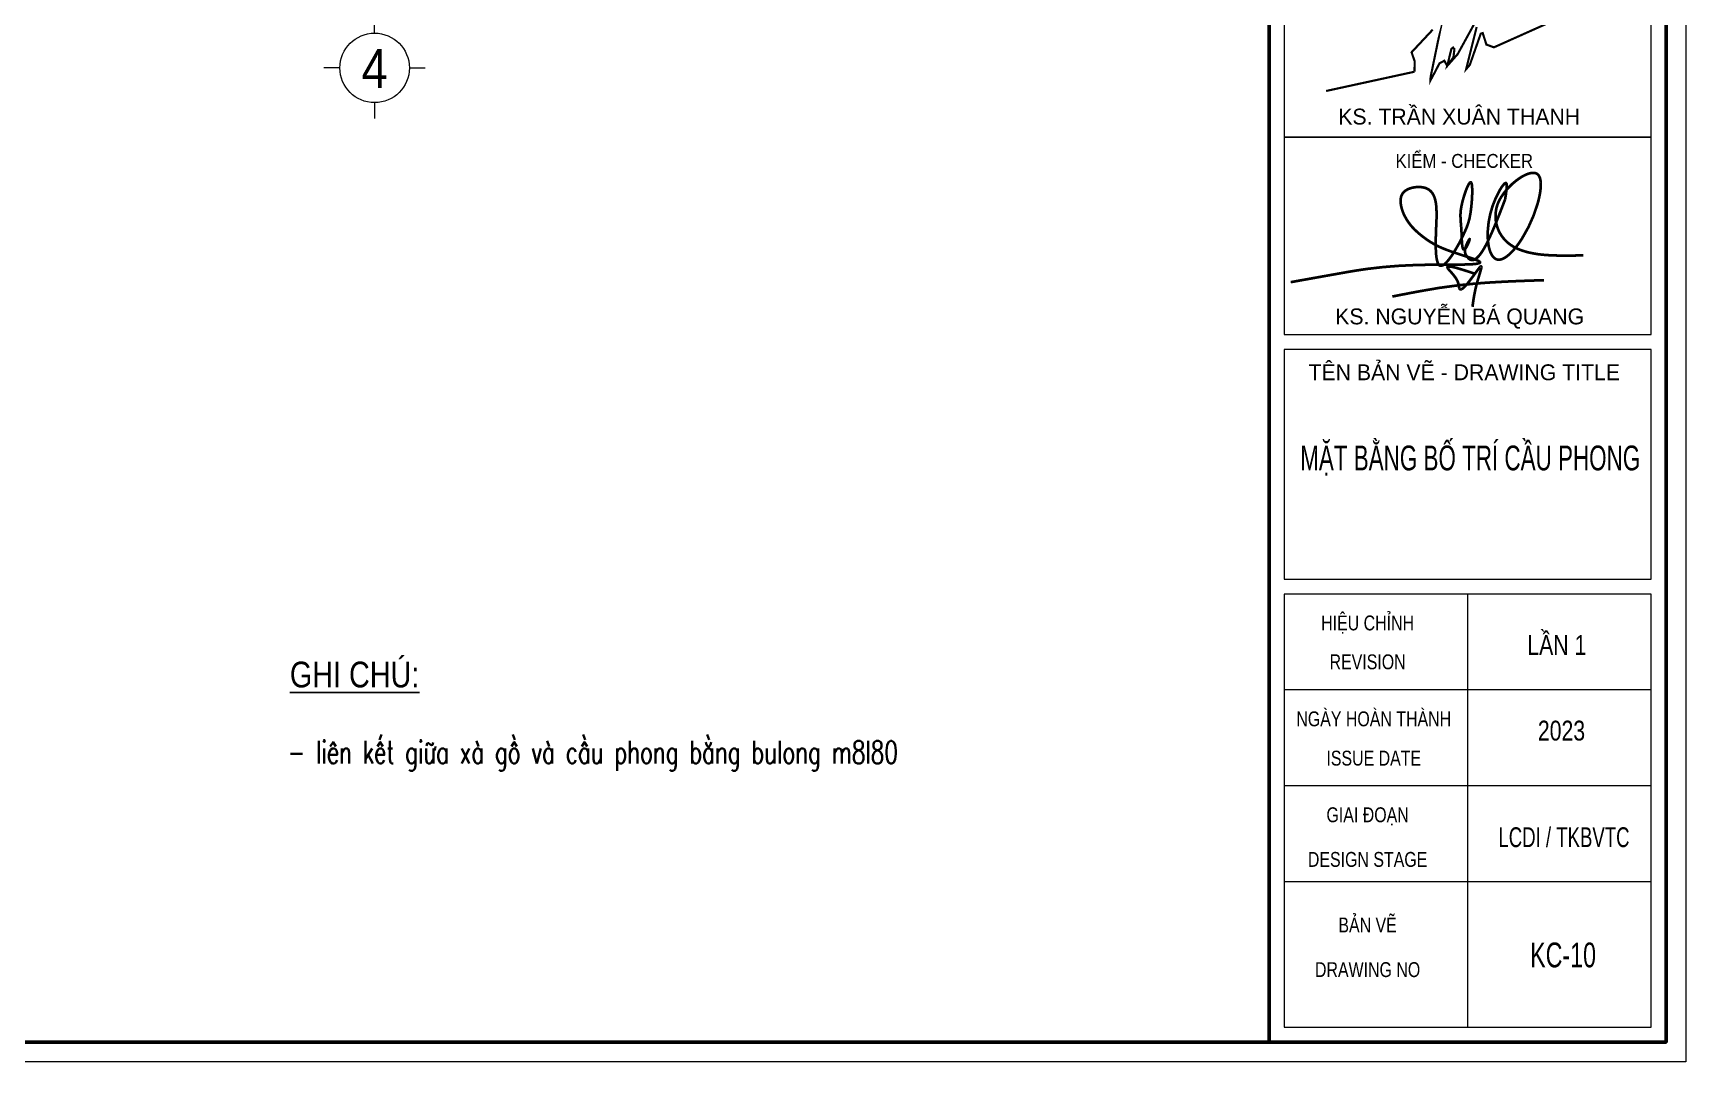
# Model space of a CAD drawing. Header units: millimetres. Extents: x -295047 to 304185, y -728047 to -308748.
# Drawn here: x 57325 to 68985, y -342464 to -335202 of the extents above; entities that cross this region are included whole.
import ezdxf
from ezdxf.enums import TextEntityAlignment as Align

# ---------------------------------------------------------------- set-up
doc = ezdxf.new("R2010")
doc.units = ezdxf.units.MM
doc.header["$MEASUREMENT"] = 0
doc.layers.get('Defpoints').update_dxf_attribs({"color": 1})
for name, color, linetype, lineweight in [('Khungten_LCDI', 7, 'Continuous', 5), ('LC ISO', 153, 'Continuous', 13), ('LC Net dam 1', 30, 'Continuous', 30), ('LC Net manh', 219, 'Continuous', 5), ('LC Net thay', 7, 'Continuous', 25), ('LC Text1', 3, 'Continuous', 20), ('LC Text2', 7, 'Continuous', 25)]:
    doc.layers.add(name, color=color, linetype=linetype, lineweight=lineweight)
doc.styles.add('Khungten', font='VHAVAN.TTF', dxfattribs={"width": 0.9, "height": 5000})
doc.styles.add('LC 1', font='VHAVANB.TTF')
doc.styles.add('LC 3', font='vnsimli.shx', dxfattribs={"width": 0.75})
doc.styles.add('T2', font='VHARIAL.TTF', dxfattribs={"width": 0.8})
doc.styles.add('Title', font='VHBLACK.TTF', dxfattribs={"width": 0.8})
doc.styles.add('VNAVANTH', font='VHAVANB.TTF', dxfattribs={"width": 0.6})

# ---------------------------------------------------------------- blocks, each defined once
blk = doc.blocks.new('TTRUC')
at = {"layer": 'LC ISO'}
for p, q in [((0, 6.95), (0, 10.13)), ((-6.95, 0), (-10.13, 0)), ((6.95, 0), (10.13, 0)), ((0, -6.95), (0, -10.13))]:
    blk.add_line(p, q, dxfattribs=at)
at = {"layer": 'LC Net manh'}
blk.add_circle((0, 0), 6.95, dxfattribs=at)
blk = doc.blocks.new('NGUYEN BA QUANG')
at = {"layer": 'LC ISO', "const_width": 54}
for points in [[(906, 1114, 0.006821), (929, 1272, 0.011774), (937, 1340, 0.026266), (938, 1394, 0.052103), (935, 1423, 0.076783), (930, 1436, 0.163971), (923, 1442, 0.170042), (914, 1442, 0.080479), (902, 1436, 0.05585), (881, 1417, 0.031056), (847, 1375, 0.025203), (791, 1286, 0.116129), (556, 476, 0.061974), (575, 166, 0.045365), (610, 47, 0.070676), (660, -41, 0.091415), (710, -86, 0.146905), (783, -104, 0.068448), (833, -95, 0.049636), (885, -72, 0.053986), (978, -6, 0.029209), (1056, 69, 0.021304), (1134, 162, 0.025491), (1250, 329, 0.068873), (1561, 1027, 0.01773), (1596, 1171, 0.037697), (1624, 1368, 0.029037), (1623, 1453, 0.04288), (1613, 1525, 0.066726), (1590, 1583, 0.100495), (1556, 1623, 0.111871), (1508, 1644, 0.054631), (1469, 1647, 0.041179), (1426, 1643, 0.04561), (1355, 1623, 0.04967), (1225, 1558, 0.109429), (829, 1164, 0.05047), (753, 1012, 0.368126), (1079, 156, 0.040655), (1223, 90, 0.031441), (1383, 42, 0.023503), (1557, 9, 0.017084), (1742, -10, 0.011936), (1936, -19, 0.009133), (2206, -21, 0.002915), (2480, -16)], [(-3416, -557, -0.001023), (-2231, -345, -0.008385), (-1869, -289, -0.026114), (-905, -212, -0.007166), (-491, -205, 0.001773), (-49, -203, 0.009736), (200, -197, 0.025773), (331, -186, 0.054465), (383, -173, 0.09183), (397, -166, 0.386262), (399, -152, 0.129793), (379, -135, 0.036801), (321, -108, 0.016128), (184, -59, -0.006736), (-183, 62, -0.023924), (-416, 154, -0.046785), (-684, 310, -0.041509), (-918, 503, -0.092678), (-1136, 813, -0.077778), (-1199, 1035, -0.070106), (-1196, 1141, -0.201572), (-1106, 1286, -0.091887), (-982, 1343, -0.118851), (-732, 1351, -0.227561), (-543, 1208, -0.055716), (-508, 1121, -0.035741), (-487, 1019, -0.022757), (-478, 904, -0.018678), (-477, 714, 0.005361), (-493, 294, 0.022501), (-487, 25, 0.024956), (-474, -85, 0.051878), (-451, -169, 0.084004), (-427, -209, 0.302699), (-372, -224, 0.091028), (-331, -204, 0.045769), (-285, -164, 0.031407), (-218, -87, 0.026473), (-114, 66, 0.038878), (124, 530, 0.063388), (207, 831, 0.030377), (243, 1236, 0.019395), (241, 1350, 0.050857), (231, 1429, 0.089259), (221, 1451, 0.446193), (202, 1454, 0.08967), (185, 1438, 0.048315), (156, 1388, 0.024568), (114, 1288, 0.037087), (24, 971, 0.06811), (7, 722, 0.007404), (19, 571, -0.009821), (27, 442, 0.013775), (38, 214, 0.023991), (46, 154, 0.068642), (58, 113, 0.168495), (71, 99, 0.190472), (82, 99, 0.135753), (102, 116, 0.042547), (133, 165, 0.037247), (185, 280, 0.083462), (192, 310, 0.752396), (189, 311, 0.077103), (170, 286, 0.067778), (106, 135, 0.079642), (97, 52, 0.07615), (107, 12, 0.090818), (168, -77, 0.162992), (233, -111, 0.134535), (287, -101, 0.046135), (315, -85, 0.0589), (372, -33, 0.033446), (431, 44, 0.020493), (492, 142, 0.018931), (584, 325, 0.012315), (712, 617, 0.006262), (906, 1114)], [(274, -380, 0.002584), (99, -322, 0.004829), (-9, -289, 0.009549), (-104, -262, 0.02019), (-180, -245, 0.020391), (-210, -242, 0.037792), (-233, -241, 0.083891), (-249, -244, 0.129866), (-256, -250, 0.170647), (-258, -257, 0.074142), (-257, -264, 0.04333), (-253, -271, 0.038982), (-240, -290, 0.018381), (-209, -327, -0.006145), (-155, -388, -0.017161), (-112, -442, -0.029179), (-72, -502, -0.056277), (-39, -577, -0.025416), (-31, -610, -0.003247), (-24, -652, 0.033316), (-18, -677, 0.055631), (-12, -689, 0.087521), (-5, -698, 0.15828), (8, -703, 0.07777), (18, -702, 0.051495), (30, -698, 0.04838), (50, -685, 0.02792), (72, -667, 0.021215), (104, -635, 0.012757), (138, -596, 0.011354), (192, -528, 0.005945), (265, -430, -0.007904), (360, -301, -0.011483), (384, -270, -0.027823), (404, -249, -0.066961), (415, -240, -0.123545), (420, -238, -0.248584), (424, -240, -0.12084), (426, -246, -0.064597), (426, -260, -0.027008), (421, -289, -0.011306), (411, -326, -0.007085), (384, -419, 0.007773), (340, -569, 0.03162), (266, -923, 0.004795), (248, -1055)], [(-1368, -847, -0.004051), (-800, -737, -0.026384), (342, -582, -0.006339), (726, -556, -0.004215), (1111, -537, -0.002629), (1689, -517)]]:
    blk.add_lwpolyline(points, format="xyb", dxfattribs=at)
blk = doc.blocks.new('lcdi fix')
at = {"layer": 'Defpoints', "lineweight": 0}
blk.add_lwpolyline([(-1200, -14850), (-1200, 14850), (40800, 14850), (40800, -14850)], close=True, dxfattribs=at)
at = {"layer": 'Khungten_LCDI', "color": 5, "lineweight": 60}
blk.add_line((36600, 14650), (36600, -14650), dxfattribs=at)
at = {"layer": 'Khungten_LCDI', "color": 5, "lineweight": 25}
blk.add_line((40600, -14650), (40600, 14650), dxfattribs=at)
at = {"layer": 'Khungten_LCDI', "color": 9, "lineweight": 15}
for p, q in [((38600, -10133), (38600, -14500)), ((40450, -11100), (36750, -11100)), ((40450, -12067), (36750, -12067)), ((40450, -13033), (36750, -13033))]:
    blk.add_line(p, q, dxfattribs=at)
at = {"layer": 'Khungten_LCDI', "color": 5, "lineweight": 60}
blk.add_lwpolyline([(0, -14650), (0, 14650), (40600, 14650), (40600, -14650)], close=True, dxfattribs=at)
at = {"layer": 'Khungten_LCDI', "color": 9, "lineweight": 15}
for points in [[(36750, -5526), (40450, -5526), (40450, -3535), (36750, -3535)], [(36750, -7517), (40450, -7517), (40450, -5526), (36750, -5526)], [(36750, -9983), (40450, -9983), (40450, -7667), (36750, -7667)], [(36750, -14500), (40450, -14500), (40450, -10133), (36750, -10133)]]:
    blk.add_lwpolyline(points, close=True, dxfattribs=at)
at = {"layer": 'LC ISO', "const_width": 21.6}
for points in [[(38064, -4867), (38067, -4763), (38035, -4671), (38248, -4443)], [(38365, -4218), (38400, -4081), (38227, -4919), (38225, -4955), (38266, -4879), (38317, -4781), (38366, -4756), (38394, -4809), (38457, -4721), (38467, -4638), (38453, -4623), (38436, -4638), (38394, -4809), (38500, -4689), (38670, -4379)], [(38691, -4416), (38590, -4821), (38585, -4841), (38622, -4798), (38732, -4484), (38752, -4477), (38789, -4593), (38865, -4621), (39497, -4338)], [(37174, -5061), (38064, -4867)]]:
    blk.add_lwpolyline(points, dxfattribs=at)
at = {"layer": 'LC Net dam 1', "xscale": 0.5000006712537298, "yscale": 0.5000006712537298, "zscale": 0.5000006712537298}
blk.add_blockref('NGUYEN BA QUANG', (38525, -6710), dxfattribs=at)
at = {"color": 7}
for s, style, p in [('Ks. trÇn xu©n thanh', 'VNAVANTH', (38515, -5399)), ('ks. nguyÔn b¸ quang', 'VNAVANTH', (38520, -7414)), ('tªn b¶n vÏ - drawing title', 'Khungten', (38566, -7977))]:
    blk.add_text(s, height=160, dxfattribs=dict(at, style=style)).set_placement(p, align=Align.CENTER)
for s, height, style, width, p in [('kiÓm - checker', 140, 'Khungten', 0.9, (38566, -5836)), ('hiÖu chØnh', 150, 'Khungten', 0.8, (37592, -10499)), ('revision', 150, 'Khungten', 0.8, (37592, -10891)), ('ngµy hoµn thµnh', 150, 'Khungten', 0.8, (37654, -11466)), ('issue date', 150, 'Khungten', 0.8, (37654, -11862)), ('giai ®o¹n', 150, 'Khungten', 0.8, (37592, -12433)), ('lcdi / tkbvtc', 200, 'Title', 0.7, (39571, -12684)), ('design stage', 150, 'Khungten', 0.8, (37592, -12883)), ('b¶n vÏ', 150, 'Khungten', 0.8, (37592, -13544)), ('drawing nO', 150, 'Khungten', 0.8, (37592, -13994))]:
    blk.add_text(s, height=height, dxfattribs=dict(at, style=style, width=width)).set_placement(p, align=Align.CENTER)
at = {"color": 7, "style": 'Khungten', "width": 0.8}
for tag, p in [('REVISION', (39499, -10746)), ('NGAYHT', (39546, -11609))]:
    blk.add_attdef(tag, text='', height=200, dxfattribs=at).set_placement(p, align=Align.CENTER)
at = {"layer": 'LC Text1', "style": 'Title', "width": 1.485915}
for tag, p, p2 in [('TENBANVE1', (36913, -8886), (40339, -8886)), ('TENBANVE2', (36913, -9562), (40339, -9562))]:
    blk.add_attdef(tag, text='', height=250, dxfattribs=at).set_placement(p, p2, align=Align.FIT)
at = {"layer": 'LC Text1', "style": 'Title', "width": 0.7}
blk.add_attdef('SOBANVE', text='', height=250, dxfattribs=at).set_placement((39562, -13896), align=Align.CENTER)

msp = doc.modelspace()

# ---------------------------------------------------------------- block references
at = {"layer": 'LC ISO', "xscale": 35.27454594575228, "yscale": 35.27454594575228, "zscale": 35.27454594575228}
msp.add_blockref('TTRUC', (59735, -335448.2), dxfattribs=at)
at = {"layer": 'LC Net thay'}
ref = msp.add_blockref('lcdi fix', (40425, -332068.5, -5.9), dxfattribs=dict(at, xscale=0.7000000000000526, yscale=0.7000000000000526, zscale=0.7000000000000526))
ref.add_attrib('NGAYHT', '2023', dxfattribs={"layer": 'LC Text1', "height": 140, "style": 'Khungten', "width": 0.8}).set_placement((68107.2, -340195.1, -5.9), align=Align.CENTER)
ref.add_attrib('REVISION', 'lÇn 1', dxfattribs={"layer": 'LC Text1', "height": 140, "style": 'Khungten', "width": 0.8}).set_placement((68074.1, -339590.9, -5.9), align=Align.CENTER)
ref.add_attrib('SOBANVE', 'kc-10', dxfattribs={"layer": 'LC Text1', "height": 175, "style": 'Title', "width": 0.7}).set_placement((68118.4, -341795.8, -5.9), align=Align.CENTER)
ref.add_attrib('TENBANVE1', 'mÆt b»ng bè trÝ cÇu phong', dxfattribs={"layer": 'LC Text1', "height": 175, "style": 'Title', "width": 0.579613}).set_placement((66263.9, -338288.5, -5.9), (68662.4, -338288.5, -5.9), align=Align.FIT)

# ---------------------------------------------------------------- texts
at = {"layer": 'LC Text1', "ltscale": 0.2, "style": 'LC 1', "width": 0.9}
msp.add_text('4', height=276.2, dxfattribs=at).set_placement((59735, -335672.9), align=Align.BOTTOM_CENTER)
at = {"layer": 'LC Text1', "color": 3, "style": 'LC 3', "width": 0.7}
msp.add_text('- liªn kÕt gi÷a xµ gå vµ cÇu phong b»ng bulong m8l80', height=158.667, dxfattribs=at).set_placement((59122.5, -340357, 5.9))
at = {"layer": 'LC Text2', "style": 'T2', "width": 0.8}
msp.add_text('%%Ughi chó:', height=181.622, dxfattribs=at).set_placement((59137.1, -339820.2, 5.9))

doc.saveas('drawing.dxf')
